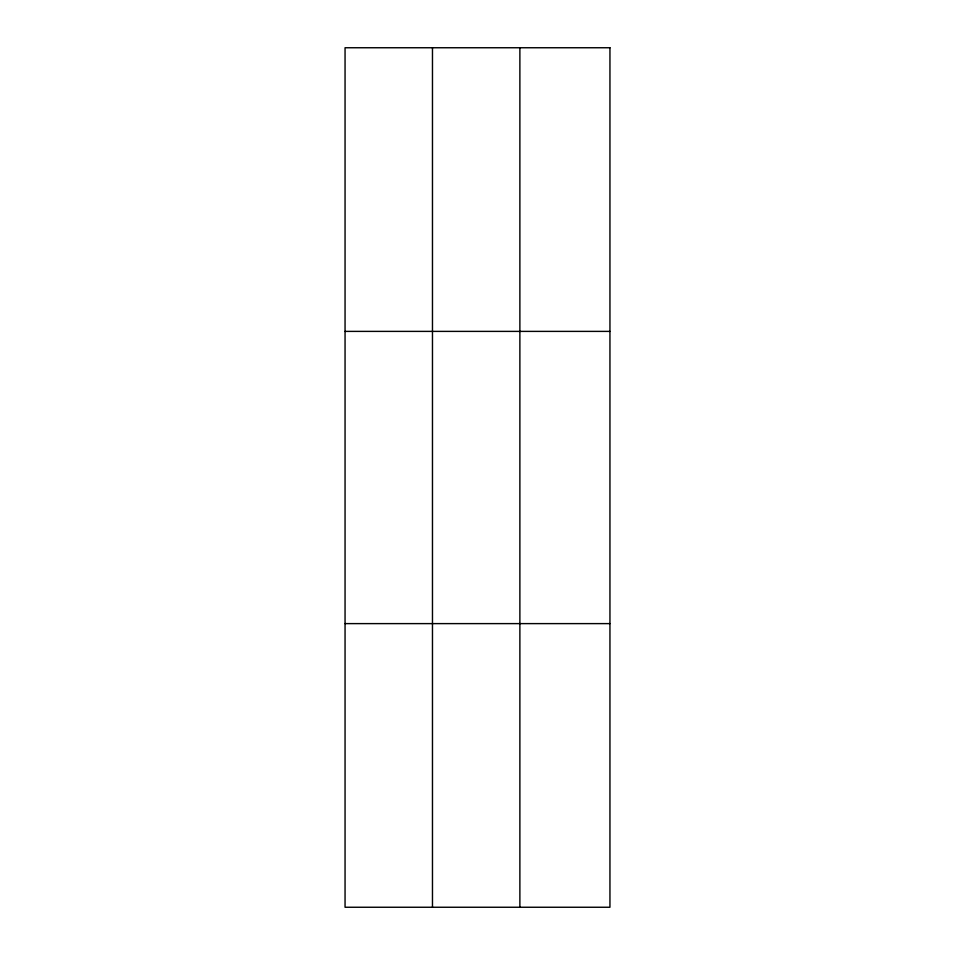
<?xml version="1.0" encoding="UTF-8"?>
<svg xmlns="http://www.w3.org/2000/svg" width="955" height="955" viewBox="0 0 955 955"><rect width="100%" height="100%" fill="white"/><g stroke="black" fill="none" stroke-linecap="round" stroke-linejoin="round"><path stroke-width="1.43" d="M432.472 907.25L432.472 47.75M519.878 907.25L519.878 47.75M345.053 331.385L609.947 331.385M345.053 623.615L609.947 623.615M609.947 47.75L609.947 907.25L345.053 907.25L345.053 47.75L609.947 47.75"/></g></svg>
